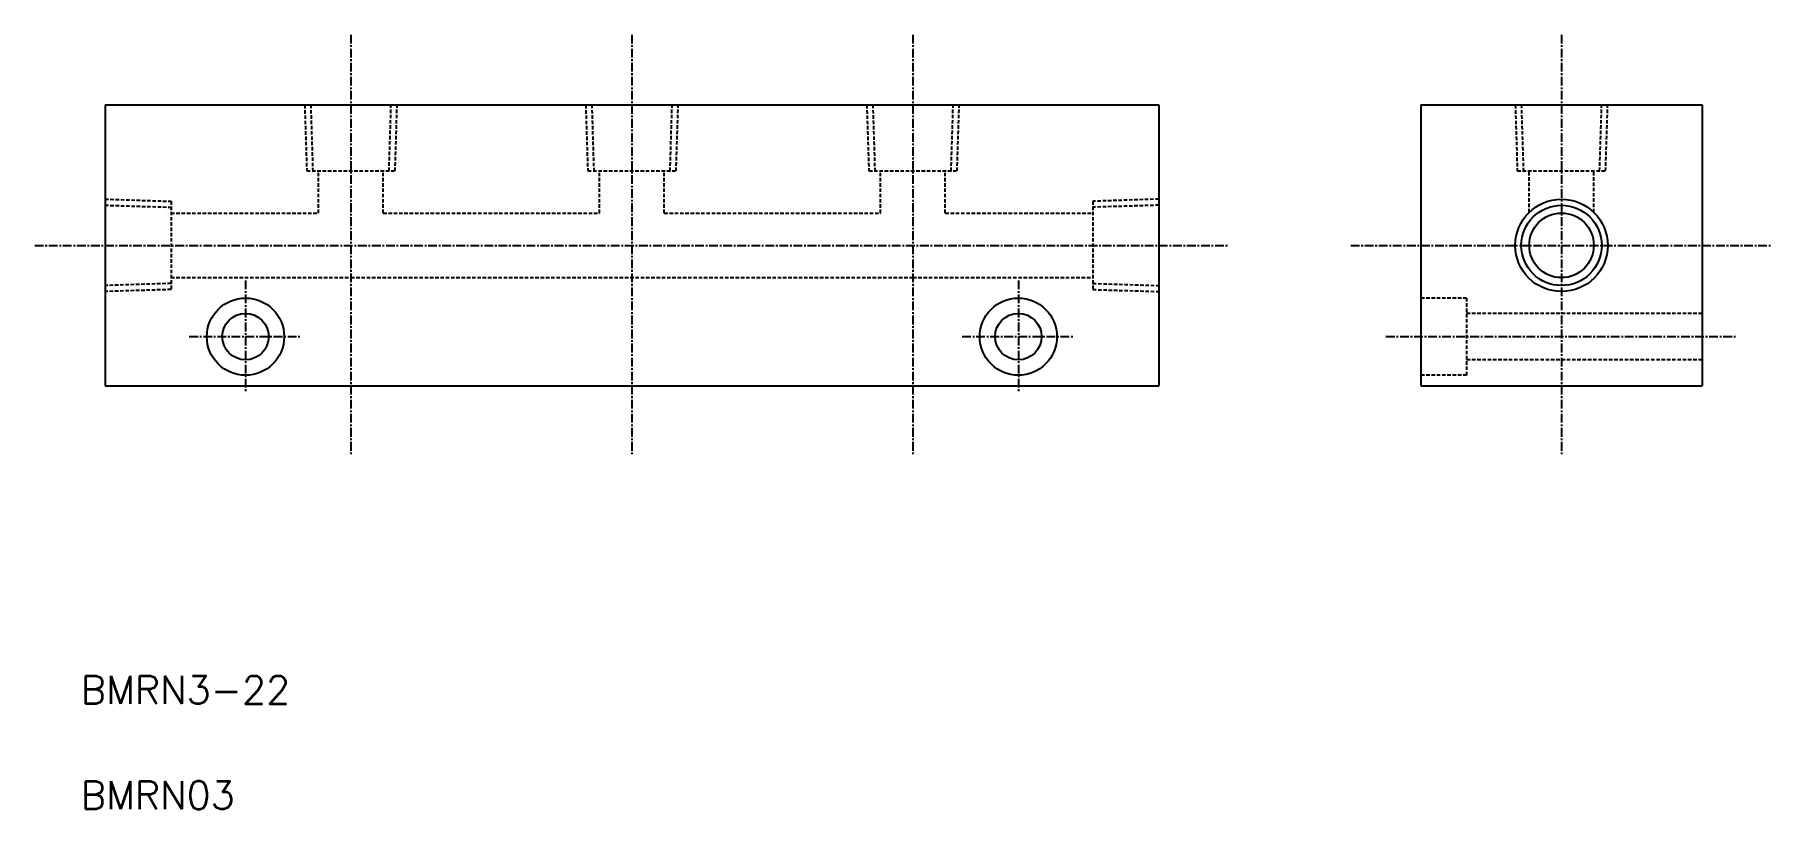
# Model space of a CAD drawing. Extents: x 76 to 324, y 113 to 223.
import ezdxf

# ---------------------------------------------------------------- set-up
doc = ezdxf.new("R2010")
doc.units = 0
doc.linetypes.add('CENTER', pattern=[2, 1.25, -0.25, 0.25, -0.25])
doc.linetypes.add('DASHED', pattern=[0.75, 0.5, -0.25])
doc.layers.get('0').update_dxf_attribs({"linetype": 'CONTINUOUS'})
doc.layers.add('CENTER', color=1, linetype='CENTER')
doc.styles.get("Standard").update_dxf_attribs({"font": 'txt.shx', "bigfont": '@extfont2.shx'})

msp = doc.modelspace()

# ---------------------------------------------------------------- linework, layer by layer
at = {"color": 7, "linetype": 'CONTINUOUS'}
for p, q in [((86.37, 213.2), (236.37, 213.2)), ((86.37, 213.2), (86.37, 173.2)), ((236.37, 213.2), (236.37, 173.2)), ((273.68, 213.2), (273.68, 173.2)), ((273.68, 213.2), (313.68, 213.2)), ((313.68, 213.2), (313.68, 173.2)), ((86.37, 173.2), (236.37, 173.2)), ((273.68, 173.2), (313.68, 173.2))]:
    msp.add_line(p, q, dxfattribs=at)
at = {"color": 3, "linetype": 'DASHED'}
for p, q in [((114.79, 213.2), (115.09, 203.8)), ((115.65, 213.22), (115.94, 203.8)), ((126.8, 203.8), (127.09, 213.22)), ((127.66, 203.8), (127.95, 213.2)), ((154.79, 213.2), (155.09, 203.8)), ((155.65, 213.22), (155.94, 203.8)), ((166.8, 203.8), (167.09, 213.22)), ((167.66, 203.8), (167.95, 213.2)), ((194.79, 213.2), (195.09, 203.8)), ((195.65, 213.22), (195.94, 203.8)), ((206.8, 203.8), (207.09, 213.22)), ((207.66, 203.8), (207.95, 213.2)), ((287.1, 213.2), (287.39, 203.8)), ((287.96, 213.22), (288.25, 203.8)), ((299.11, 203.8), (299.4, 213.22)), ((299.96, 203.8), (300.26, 213.2)), ((115.09, 203.8), (127.66, 203.8)), ((116.77, 197.8), (116.77, 203.8)), ((125.97, 197.8), (125.97, 203.8)), ((155.09, 203.8), (167.66, 203.8)), ((156.77, 197.8), (156.77, 203.8)), ((165.97, 197.8), (165.97, 203.8)), ((195.09, 203.8), (207.66, 203.8)), ((196.77, 197.8), (196.77, 203.8)), ((205.97, 197.8), (205.97, 203.8)), ((287.39, 203.8), (299.96, 203.8)), ((289.08, 197.9), (289.08, 203.8)), ((298.28, 197.9), (298.28, 203.8)), ((86.37, 199.78), (95.77, 199.48)), ((86.37, 198.92), (95.77, 198.63)), ((95.77, 199.48), (95.77, 186.91)), ((236.37, 199.78), (226.97, 199.48)), ((226.97, 199.48), (226.97, 186.91)), ((236.37, 198.92), (226.97, 198.63)), ((95.77, 197.8), (116.77, 197.8)), ((125.97, 197.8), (156.77, 197.8)), ((165.97, 197.8), (196.77, 197.8)), ((205.97, 197.8), (226.97, 197.8)), ((95.77, 188.6), (121.37, 188.6)), ((121.37, 188.6), (201.37, 188.6)), ((201.37, 188.6), (226.97, 188.6)), ((95.77, 187.77), (86.37, 187.48)), ((95.77, 186.91), (86.37, 186.62)), ((226.97, 187.77), (236.37, 187.48)), ((226.97, 186.91), (236.37, 186.62)), ((280.18, 185.7), (273.68, 185.7)), ((280.18, 185.7), (280.18, 174.7)), ((313.68, 183.5), (280.18, 183.5)), ((313.68, 176.9), (280.18, 176.9)), ((280.18, 174.7), (273.68, 174.7))]:
    msp.add_line(p, q, dxfattribs=at)
at = {"color": 3, "linetype": 'CONTINUOUS'}
msp.add_circle((293.68, 193.2), 6.58, dxfattribs=at)
at = {"color": 7, "linetype": 'CONTINUOUS'}
for centre, radius in [((293.68, 193.2), 5.72), ((293.68, 193.2), 4.6), ((106.37, 180.2), 5.5), ((216.37, 180.2), 5.5), ((106.37, 180.2), 3.3), ((216.37, 180.2), 3.3)]:
    msp.add_circle(centre, radius, dxfattribs=at)
at = {"layer": 'CENTER', "color": 1, "linetype": 'CENTER'}
for p, q in [((121.37, 223.2), (121.37, 163.2)), ((161.37, 223.2), (161.37, 163.2)), ((201.37, 223.2), (201.37, 163.2)), ((293.68, 223.2), (293.68, 163.2)), ((76.37, 193.2), (246.37, 193.2)), ((263.68, 193.2), (323.68, 193.2)), ((106.37, 188.2), (106.37, 172.2)), ((216.37, 188.2), (216.37, 172.2)), ((98.37, 180.2), (114.37, 180.2)), ((208.37, 180.2), (224.37, 180.2)), ((268.7, 180.2), (318.55, 180.2))]:
    msp.add_line(p, q, dxfattribs=at)

# ---------------------------------------------------------------- texts
at = {"color": 7, "linetype": 'CONTINUOUS'}
for s, p in [('BMRN3-22', (82.9, 127.89)), ('BMRN03', (82.9, 112.89))]:
    msp.add_text(s, height=4, dxfattribs=at).set_placement(p)

doc.saveas('drawing.dxf')
